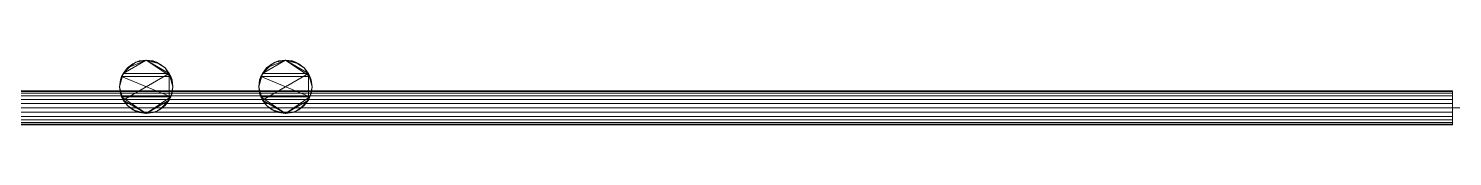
# Model space of a CAD drawing. Header units: inches. Extents: x -3325 to -59, y 5 to 733.
# Drawn here: x -2950.2 to -2830, y 324.6 to 330 of the extents above; entities that cross this region are included whole.
import ezdxf

# ---------------------------------------------------------------- set-up
doc = ezdxf.new("R2010")
doc.units = ezdxf.units.IN
doc.header["$MEASUREMENT"] = 0
doc.layers.add('P-PIPE', color=10, linetype='Continuous', lineweight=9)

msp = doc.modelspace()

# ---------------------------------------------------------------- linework, layer by layer
at = {"layer": 'P-PIPE', "color": 1}
for p, q in [((-2940.26, 327.78, 1094.06), (-2940.26, 327.78, 1094)), ((-2940.26, 327.78, 1094.06), (-2940.26, 327.78, 1094)), ((-2928.51, 327.78, 1094.06), (-2928.51, 327.78, 1094)), ((-2928.51, 327.78, 1094.06), (-2928.51, 327.78, 1094)), ((-3012.48, 326, 1076), (-2829.98, 326, 1076)), ((-3012.48, 326, 1076), (-2829.98, 326, 1076)), ((-2824, 326, 1076), (-2829.98, 326, 1076))]:
    msp.add_line(p, q, dxfattribs=at)

# ---------------------------------------------------------------- meshes
mesh = msp.add_polyface(dxfattribs=at)
corners = [(-2938.01, 327.78, 1094.06), (-2938.19, 328.64, 1094.06), (-2938.67, 329.37, 1094.06), (-2939.4, 329.86, 1094.06), (-2940.26, 330.03, 1094.06), (-2941.13, 329.86, 1094.06), (-2941.86, 329.37, 1094.06), (-2942.34, 328.64, 1094.06), (-2942.51, 327.78, 1094.06), (-2942.34, 326.92, 1094.06), (-2941.86, 326.19, 1094.06), (-2941.13, 325.7, 1094.06), (-2940.26, 325.53, 1094.06), (-2939.4, 325.7, 1094.06), (-2938.67, 326.19, 1094.06), (-2938.19, 326.92, 1094.06)]
mesh.append_faces([[corners[k] for k in face] for face in [(4, 1, 2, 3)]], dxfattribs={"vtx0": -1, "color": 1})
mesh.append_faces([[corners[k] for k in face] for face in [(1, 7, 15, 0), (9, 15, 7, 8)]], dxfattribs={"vtx0": -1, "vtx1": -1, "color": 1})
mesh.append_faces([[corners[k] for k in face] for face in [(7, 1, 4, 6), (15, 9, 12)]], dxfattribs={"vtx0": -1, "vtx1": -1, "vtx2": -1, "color": 1})
mesh.append_faces([[corners[k] for k in face] for face in [(10, 11, 12, 9), (4, 5, 6)]], dxfattribs={"vtx2": -1, "color": 1})
mesh.append_faces([[corners[k] for k in face] for face in [(12, 13, 14, 15)]], dxfattribs={"vtx3": -1, "color": 1})
mesh = msp.add_polyface(dxfattribs=at)
corners = [(-2938.01, 327.78, 1094), (-2938.09, 327.2, 1094), (-2938.32, 326.66, 1094), (-2938.67, 326.19, 1094), (-2939.14, 325.83, 1094), (-2939.68, 325.61, 1094), (-2940.26, 325.53, 1094), (-2940.85, 325.61, 1094), (-2941.39, 325.83, 1094), (-2941.86, 326.19, 1094), (-2942.21, 326.66, 1094), (-2942.44, 327.2, 1094), (-2942.51, 327.78, 1094), (-2942.44, 328.37, 1094), (-2942.21, 328.91, 1094), (-2941.86, 329.37, 1094), (-2941.39, 329.73, 1094), (-2940.85, 329.96, 1094), (-2940.26, 330.03, 1094), (-2939.68, 329.96, 1094), (-2939.14, 329.73, 1094), (-2938.67, 329.37, 1094), (-2938.32, 328.91, 1094), (-2938.09, 328.37, 1094)]
mesh.append_faces([[corners[k] for k in face] for face in [(4, 2, 3), (0, 22, 23), (16, 14, 15)]], dxfattribs={"vtx0": -1, "color": 1})
mesh.append_faces([[corners[k] for k in face] for face in [(10, 6, 8, 9)]], dxfattribs={"vtx0": -1, "vtx1": -1, "color": 1})
mesh.append_faces([[corners[k] for k in face] for face in [(22, 14, 18)]], dxfattribs={"vtx0": -1, "vtx1": -1, "vtx2": -1, "color": 1})
mesh.append_faces([[corners[k] for k in face] for face in [(10, 22, 2, 6), (14, 22, 10, 12)]], dxfattribs={"vtx0": -1, "vtx1": -1, "vtx2": -1, "vtx3": -1, "color": 1})
mesh.append_faces([[corners[k] for k in face] for face in [(19, 20, 18)]], dxfattribs={"vtx1": -1, "color": 1})
mesh.append_faces([[corners[k] for k in face] for face in [(10, 11, 12), (12, 13, 14), (6, 7, 8)]], dxfattribs={"vtx2": -1, "color": 1})
mesh.append_faces([[corners[k] for k in face] for face in [(0, 1, 2, 22), (4, 5, 6, 2), (20, 21, 22, 18), (16, 17, 18, 14)]], dxfattribs={"vtx2": -1, "vtx3": -1, "color": 1})
mesh = msp.add_polyface(dxfattribs=at)
corners = [(-2940.26, 330.03, 1094.06), (-2940.26, 330.03, 1094), (-2940.85, 329.96, 1094), (-2941.39, 329.73, 1094), (-2941.86, 329.37, 1094), (-2942.21, 328.91, 1094), (-2942.44, 328.37, 1094), (-2942.51, 327.78, 1094), (-2942.51, 327.78, 1094.06), (-2942.34, 328.64, 1094.06), (-2941.86, 329.37, 1094.06), (-2941.13, 329.86, 1094.06), (-2940.69, 329.95, 1094.06), (-2941.49, 329.62, 1094.06), (-2942.1, 329.01, 1094.06), (-2942.43, 328.21, 1094.06)]
mesh.append_faces([[corners[k] for k in face] for face in [(15, 7, 8)]], dxfattribs={"vtx0": -1, "color": 1})
mesh.append_faces([[corners[k] for k in face] for face in [(2, 12, 1), (13, 4, 10), (4, 13, 3), (10, 4, 14), (7, 15, 6)]], dxfattribs={"vtx0": -1, "vtx1": -1, "color": 1})
mesh.append_faces([[corners[k] for k in face] for face in [(2, 11, 12), (11, 2, 3), (5, 9, 14)]], dxfattribs={"vtx0": -1, "vtx2": -1, "color": 1})
mesh.append_faces([[corners[k] for k in face] for face in [(0, 1, 12)]], dxfattribs={"vtx1": -1, "color": 1})
mesh.append_faces([[corners[k] for k in face] for face in [(15, 9, 6), (13, 11, 3), (5, 6, 9), (4, 5, 14)]], dxfattribs={"vtx1": -1, "vtx2": -1, "color": 1})
mesh = msp.add_polyface(dxfattribs=at)
corners = [(-2938.01, 327.78, 1094.06), (-2938.01, 327.78, 1094), (-2938.09, 328.37, 1094), (-2938.32, 328.91, 1094), (-2938.67, 329.37, 1094), (-2939.14, 329.73, 1094), (-2939.68, 329.96, 1094), (-2940.26, 330.03, 1094), (-2940.26, 330.03, 1094.06), (-2939.4, 329.86, 1094.06), (-2938.67, 329.37, 1094.06), (-2938.19, 328.64, 1094.06), (-2938.1, 328.21, 1094.06), (-2938.43, 329.01, 1094.06), (-2939.04, 329.62, 1094.06), (-2939.83, 329.95, 1094.06)]
mesh.append_faces([[corners[k] for k in face] for face in [(15, 7, 8)]], dxfattribs={"vtx0": -1, "color": 1})
mesh.append_faces([[corners[k] for k in face] for face in [(4, 13, 3), (13, 4, 10), (10, 4, 14), (7, 15, 6)]], dxfattribs={"vtx0": -1, "vtx1": -1, "color": 1})
mesh.append_faces([[corners[k] for k in face] for face in [(2, 11, 12), (12, 1, 2), (5, 9, 14)]], dxfattribs={"vtx0": -1, "vtx2": -1, "color": 1})
mesh.append_faces([[corners[k] for k in face] for face in [(0, 1, 12)]], dxfattribs={"vtx1": -1, "color": 1})
mesh.append_faces([[corners[k] for k in face] for face in [(2, 3, 11), (15, 9, 6), (13, 11, 3), (5, 6, 9), (4, 5, 14)]], dxfattribs={"vtx1": -1, "vtx2": -1, "color": 1})
mesh = msp.add_polyface(dxfattribs=at)
corners = [(-2926.26, 327.78, 1094.06), (-2926.44, 328.64, 1094.06), (-2926.92, 329.37, 1094.06), (-2927.65, 329.86, 1094.06), (-2928.51, 330.03, 1094.06), (-2929.38, 329.86, 1094.06), (-2930.11, 329.37, 1094.06), (-2930.59, 328.64, 1094.06), (-2930.76, 327.78, 1094.06), (-2930.59, 326.92, 1094.06), (-2930.11, 326.19, 1094.06), (-2929.38, 325.7, 1094.06), (-2928.51, 325.53, 1094.06), (-2927.65, 325.7, 1094.06), (-2926.92, 326.19, 1094.06), (-2926.44, 326.92, 1094.06)]
mesh.append_faces([[corners[k] for k in face] for face in [(4, 1, 2, 3)]], dxfattribs={"vtx0": -1, "color": 1})
mesh.append_faces([[corners[k] for k in face] for face in [(1, 7, 15, 0), (9, 15, 7, 8)]], dxfattribs={"vtx0": -1, "vtx1": -1, "color": 1})
mesh.append_faces([[corners[k] for k in face] for face in [(7, 1, 4, 6), (15, 9, 12)]], dxfattribs={"vtx0": -1, "vtx1": -1, "vtx2": -1, "color": 1})
mesh.append_faces([[corners[k] for k in face] for face in [(10, 11, 12, 9), (4, 5, 6)]], dxfattribs={"vtx2": -1, "color": 1})
mesh.append_faces([[corners[k] for k in face] for face in [(12, 13, 14, 15)]], dxfattribs={"vtx3": -1, "color": 1})
mesh = msp.add_polyface(dxfattribs=at)
corners = [(-2926.26, 327.78, 1094), (-2926.34, 327.2, 1094), (-2926.57, 326.66, 1094), (-2926.92, 326.19, 1094), (-2927.39, 325.83, 1094), (-2927.93, 325.61, 1094), (-2928.51, 325.53, 1094), (-2929.1, 325.61, 1094), (-2929.64, 325.83, 1094), (-2930.11, 326.19, 1094), (-2930.46, 326.66, 1094), (-2930.69, 327.2, 1094), (-2930.76, 327.78, 1094), (-2930.69, 328.37, 1094), (-2930.46, 328.91, 1094), (-2930.11, 329.37, 1094), (-2929.64, 329.73, 1094), (-2929.1, 329.96, 1094), (-2928.51, 330.03, 1094), (-2927.93, 329.96, 1094), (-2927.39, 329.73, 1094), (-2926.92, 329.37, 1094), (-2926.57, 328.91, 1094), (-2926.34, 328.37, 1094)]
mesh.append_faces([[corners[k] for k in face] for face in [(4, 2, 3), (0, 22, 23), (16, 14, 15)]], dxfattribs={"vtx0": -1, "color": 1})
mesh.append_faces([[corners[k] for k in face] for face in [(10, 6, 8, 9)]], dxfattribs={"vtx0": -1, "vtx1": -1, "color": 1})
mesh.append_faces([[corners[k] for k in face] for face in [(22, 14, 18)]], dxfattribs={"vtx0": -1, "vtx1": -1, "vtx2": -1, "color": 1})
mesh.append_faces([[corners[k] for k in face] for face in [(10, 22, 2, 6), (14, 22, 10, 12)]], dxfattribs={"vtx0": -1, "vtx1": -1, "vtx2": -1, "vtx3": -1, "color": 1})
mesh.append_faces([[corners[k] for k in face] for face in [(19, 20, 18)]], dxfattribs={"vtx1": -1, "color": 1})
mesh.append_faces([[corners[k] for k in face] for face in [(10, 11, 12), (12, 13, 14), (6, 7, 8)]], dxfattribs={"vtx2": -1, "color": 1})
mesh.append_faces([[corners[k] for k in face] for face in [(0, 1, 2, 22), (4, 5, 6, 2), (20, 21, 22, 18), (16, 17, 18, 14)]], dxfattribs={"vtx2": -1, "vtx3": -1, "color": 1})
mesh = msp.add_polyface(dxfattribs=at)
corners = [(-2928.51, 330.03, 1094.06), (-2928.51, 330.03, 1094), (-2929.1, 329.96, 1094), (-2929.64, 329.73, 1094), (-2930.11, 329.37, 1094), (-2930.46, 328.91, 1094), (-2930.69, 328.37, 1094), (-2930.76, 327.78, 1094), (-2930.76, 327.78, 1094.06), (-2930.59, 328.64, 1094.06), (-2930.11, 329.37, 1094.06), (-2929.38, 329.86, 1094.06), (-2928.94, 329.95, 1094.06), (-2929.74, 329.62, 1094.06), (-2930.35, 329.01, 1094.06), (-2930.68, 328.21, 1094.06)]
mesh.append_faces([[corners[k] for k in face] for face in [(15, 7, 8)]], dxfattribs={"vtx0": -1, "color": 1})
mesh.append_faces([[corners[k] for k in face] for face in [(13, 4, 10), (4, 13, 3), (10, 4, 14), (7, 15, 6)]], dxfattribs={"vtx0": -1, "vtx1": -1, "color": 1})
mesh.append_faces([[corners[k] for k in face] for face in [(2, 11, 12), (12, 1, 2), (5, 9, 14)]], dxfattribs={"vtx0": -1, "vtx2": -1, "color": 1})
mesh.append_faces([[corners[k] for k in face] for face in [(0, 1, 12)]], dxfattribs={"vtx1": -1, "color": 1})
mesh.append_faces([[corners[k] for k in face] for face in [(2, 3, 11), (15, 9, 6), (13, 11, 3), (5, 6, 9), (4, 5, 14)]], dxfattribs={"vtx1": -1, "vtx2": -1, "color": 1})
mesh = msp.add_polyface(dxfattribs=at)
corners = [(-2926.26, 327.78, 1094.06), (-2926.26, 327.78, 1094), (-2926.34, 328.37, 1094), (-2926.57, 328.91, 1094), (-2926.92, 329.37, 1094), (-2927.39, 329.73, 1094), (-2927.93, 329.96, 1094), (-2928.51, 330.03, 1094), (-2928.51, 330.03, 1094.06), (-2927.65, 329.86, 1094.06), (-2926.92, 329.37, 1094.06), (-2926.44, 328.64, 1094.06), (-2926.35, 328.21, 1094.06), (-2926.68, 329.01, 1094.06), (-2927.29, 329.62, 1094.06), (-2928.08, 329.95, 1094.06)]
mesh.append_faces([[corners[k] for k in face] for face in [(15, 7, 8)]], dxfattribs={"vtx0": -1, "color": 1})
mesh.append_faces([[corners[k] for k in face] for face in [(4, 13, 3), (13, 4, 10), (10, 4, 14), (7, 15, 6)]], dxfattribs={"vtx0": -1, "vtx1": -1, "color": 1})
mesh.append_faces([[corners[k] for k in face] for face in [(2, 11, 12), (12, 1, 2), (5, 9, 14)]], dxfattribs={"vtx0": -1, "vtx2": -1, "color": 1})
mesh.append_faces([[corners[k] for k in face] for face in [(0, 1, 12)]], dxfattribs={"vtx1": -1, "color": 1})
mesh.append_faces([[corners[k] for k in face] for face in [(2, 3, 11), (15, 9, 6), (13, 11, 3), (5, 6, 9), (4, 5, 14)]], dxfattribs={"vtx1": -1, "vtx2": -1, "color": 1})
mesh = msp.add_polyface(dxfattribs=at)
corners = [(-3012.48, 327.44, 1076), (-3012.48, 327.39, 1076.37), (-3012.48, 327.24, 1076.72), (-3012.48, 327.02, 1077.02), (-3012.48, 326.72, 1077.24), (-3012.48, 326.37, 1077.39), (-3012.48, 326, 1077.44), (-2829.98, 326, 1077.44), (-2829.98, 326.37, 1077.39), (-2829.98, 326.72, 1077.24), (-2829.98, 327.02, 1077.02), (-2829.98, 327.24, 1076.72), (-2829.98, 327.39, 1076.37), (-2829.98, 327.44, 1076)]
mesh.append_faces([[corners[k] for k in face] for face in [(7, 8, 5, 6)]], dxfattribs={"vtx1": -1, "color": 1})
mesh.append_faces([[corners[k] for k in face] for face in [(8, 9, 4, 5), (3, 4, 9, 10), (11, 12, 1, 2), (2, 3, 10, 11)]], dxfattribs={"vtx1": -1, "vtx3": -1, "color": 1})
mesh.append_faces([[corners[k] for k in face] for face in [(12, 13, 0, 1)]], dxfattribs={"vtx3": -1, "color": 1})
mesh = msp.add_polyface(dxfattribs=at)
corners = [(-3012.48, 326, 1074.56), (-3012.48, 326.37, 1074.61), (-3012.48, 326.72, 1074.76), (-3012.48, 327.02, 1074.98), (-3012.48, 327.24, 1075.28), (-3012.48, 327.39, 1075.63), (-3012.48, 327.44, 1076), (-2829.98, 327.44, 1076), (-2829.98, 327.39, 1075.63), (-2829.98, 327.24, 1075.28), (-2829.98, 327.02, 1074.98), (-2829.98, 326.72, 1074.76), (-2829.98, 326.37, 1074.61), (-2829.98, 326, 1074.56)]
mesh.append_faces([[corners[k] for k in face] for face in [(7, 8, 5, 6)]], dxfattribs={"vtx1": -1, "color": 1})
mesh.append_faces([[corners[k] for k in face] for face in [(8, 9, 4, 5), (3, 4, 9, 10), (11, 12, 1, 2), (2, 3, 10, 11)]], dxfattribs={"vtx1": -1, "vtx3": -1, "color": 1})
mesh.append_faces([[corners[k] for k in face] for face in [(12, 13, 0, 1)]], dxfattribs={"vtx3": -1, "color": 1})
mesh = msp.add_polyface(dxfattribs=at)
corners = [(-2942.51, 327.78, 1094.06), (-2942.51, 327.78, 1094), (-2942.44, 327.2, 1094), (-2942.21, 326.66, 1094), (-2941.86, 326.19, 1094), (-2941.39, 325.83, 1094), (-2940.85, 325.61, 1094), (-2940.26, 325.53, 1094), (-2940.26, 325.53, 1094.06), (-2941.13, 325.7, 1094.06), (-2941.86, 326.19, 1094.06), (-2942.34, 326.92, 1094.06), (-2942.43, 327.35, 1094.06), (-2942.1, 326.56, 1094.06), (-2941.49, 325.95, 1094.06), (-2940.69, 325.62, 1094.06)]
mesh.append_faces([[corners[k] for k in face] for face in [(15, 7, 8)]], dxfattribs={"vtx0": -1, "color": 1})
mesh.append_faces([[corners[k] for k in face] for face in [(13, 4, 10), (4, 13, 3), (10, 4, 14), (7, 15, 6)]], dxfattribs={"vtx0": -1, "vtx1": -1, "color": 1})
mesh.append_faces([[corners[k] for k in face] for face in [(2, 11, 12), (12, 1, 2), (5, 9, 14)]], dxfattribs={"vtx0": -1, "vtx2": -1, "color": 1})
mesh.append_faces([[corners[k] for k in face] for face in [(0, 1, 12)]], dxfattribs={"vtx1": -1, "color": 1})
mesh.append_faces([[corners[k] for k in face] for face in [(2, 3, 11), (13, 11, 3), (15, 9, 6), (5, 6, 9), (4, 5, 14)]], dxfattribs={"vtx1": -1, "vtx2": -1, "color": 1})
mesh = msp.add_polyface(dxfattribs=at)
corners = [(-2940.26, 325.53, 1094.06), (-2940.26, 325.53, 1094), (-2939.68, 325.61, 1094), (-2939.14, 325.83, 1094), (-2938.67, 326.19, 1094), (-2938.32, 326.66, 1094), (-2938.09, 327.2, 1094), (-2938.01, 327.78, 1094), (-2938.01, 327.78, 1094.06), (-2938.19, 326.92, 1094.06), (-2938.67, 326.19, 1094.06), (-2939.4, 325.7, 1094.06), (-2939.83, 325.62, 1094.06), (-2939.04, 325.95, 1094.06), (-2938.43, 326.56, 1094.06), (-2938.1, 327.35, 1094.06)]
mesh.append_faces([[corners[k] for k in face] for face in [(15, 7, 8)]], dxfattribs={"vtx0": -1, "color": 1})
mesh.append_faces([[corners[k] for k in face] for face in [(2, 12, 1), (13, 4, 10), (4, 13, 3), (10, 4, 14), (7, 15, 6)]], dxfattribs={"vtx0": -1, "vtx1": -1, "color": 1})
mesh.append_faces([[corners[k] for k in face] for face in [(11, 2, 3), (5, 9, 14), (2, 11, 12)]], dxfattribs={"vtx0": -1, "vtx2": -1, "color": 1})
mesh.append_faces([[corners[k] for k in face] for face in [(0, 1, 12)]], dxfattribs={"vtx1": -1, "color": 1})
mesh.append_faces([[corners[k] for k in face] for face in [(13, 11, 3), (15, 9, 6), (5, 6, 9), (4, 5, 14)]], dxfattribs={"vtx1": -1, "vtx2": -1, "color": 1})
mesh = msp.add_polyface(dxfattribs=at)
corners = [(-2930.76, 327.78, 1094.06), (-2930.76, 327.78, 1094), (-2930.69, 327.2, 1094), (-2930.46, 326.66, 1094), (-2930.11, 326.19, 1094), (-2929.64, 325.83, 1094), (-2929.1, 325.61, 1094), (-2928.51, 325.53, 1094), (-2928.51, 325.53, 1094.06), (-2929.38, 325.7, 1094.06), (-2930.11, 326.19, 1094.06), (-2930.59, 326.92, 1094.06), (-2930.68, 327.35, 1094.06), (-2930.35, 326.56, 1094.06), (-2929.74, 325.95, 1094.06), (-2928.94, 325.62, 1094.06)]
mesh.append_faces([[corners[k] for k in face] for face in [(15, 7, 8)]], dxfattribs={"vtx0": -1, "color": 1})
mesh.append_faces([[corners[k] for k in face] for face in [(4, 13, 3), (13, 4, 10), (10, 4, 14), (7, 15, 6)]], dxfattribs={"vtx0": -1, "vtx1": -1, "color": 1})
mesh.append_faces([[corners[k] for k in face] for face in [(12, 1, 2), (5, 9, 14), (2, 11, 12)]], dxfattribs={"vtx0": -1, "vtx2": -1, "color": 1})
mesh.append_faces([[corners[k] for k in face] for face in [(0, 1, 12)]], dxfattribs={"vtx1": -1, "color": 1})
mesh.append_faces([[corners[k] for k in face] for face in [(13, 11, 3), (2, 3, 11), (15, 9, 6), (5, 6, 9), (4, 5, 14)]], dxfattribs={"vtx1": -1, "vtx2": -1, "color": 1})
mesh = msp.add_polyface(dxfattribs=at)
corners = [(-2928.51, 325.53, 1094.06), (-2928.51, 325.53, 1094), (-2927.93, 325.61, 1094), (-2927.39, 325.83, 1094), (-2926.92, 326.19, 1094), (-2926.57, 326.66, 1094), (-2926.34, 327.2, 1094), (-2926.26, 327.78, 1094), (-2926.26, 327.78, 1094.06), (-2926.44, 326.92, 1094.06), (-2926.92, 326.19, 1094.06), (-2927.65, 325.7, 1094.06), (-2928.08, 325.62, 1094.06), (-2927.29, 325.95, 1094.06), (-2926.68, 326.56, 1094.06), (-2926.35, 327.35, 1094.06)]
mesh.append_faces([[corners[k] for k in face] for face in [(15, 7, 8)]], dxfattribs={"vtx0": -1, "color": 1})
mesh.append_faces([[corners[k] for k in face] for face in [(2, 12, 1), (13, 4, 10), (4, 13, 3), (10, 4, 14), (7, 15, 6)]], dxfattribs={"vtx0": -1, "vtx1": -1, "color": 1})
mesh.append_faces([[corners[k] for k in face] for face in [(11, 2, 3), (5, 9, 14), (2, 11, 12)]], dxfattribs={"vtx0": -1, "vtx2": -1, "color": 1})
mesh.append_faces([[corners[k] for k in face] for face in [(0, 1, 12)]], dxfattribs={"vtx1": -1, "color": 1})
mesh.append_faces([[corners[k] for k in face] for face in [(13, 11, 3), (15, 9, 6), (5, 6, 9), (4, 5, 14)]], dxfattribs={"vtx1": -1, "vtx2": -1, "color": 1})
mesh = msp.add_polyface(dxfattribs=at)
corners = [(-2829.98, 324.56, 1076), (-2829.98, 324.61, 1075.63), (-2829.98, 324.76, 1075.28), (-2829.98, 324.98, 1074.98), (-2829.98, 325.28, 1074.76), (-2829.98, 325.63, 1074.61), (-2829.98, 326, 1074.56), (-2829.98, 326.37, 1074.61), (-2829.98, 326.72, 1074.76), (-2829.98, 327.02, 1074.98), (-2829.98, 327.24, 1075.28), (-2829.98, 327.39, 1075.63), (-2829.98, 327.44, 1076), (-2829.98, 327.39, 1076.37), (-2829.98, 327.24, 1076.72), (-2829.98, 327.02, 1077.02), (-2829.98, 326.72, 1077.24), (-2829.98, 326.37, 1077.39), (-2829.98, 326, 1077.44), (-2829.98, 325.63, 1077.39), (-2829.98, 325.28, 1077.24), (-2829.98, 324.98, 1077.02), (-2829.98, 324.76, 1076.72), (-2829.98, 324.61, 1076.37)]
mesh.append_faces([[corners[k] for k in face] for face in [(1, 23, 0), (10, 8, 9)]], dxfattribs={"vtx0": -1, "color": 1})
mesh.append_faces([[corners[k] for k in face] for face in [(11, 14, 8, 10)]], dxfattribs={"vtx0": -1, "vtx1": -1, "vtx2": -1, "color": 1})
mesh.append_faces([[corners[k] for k in face] for face in [(19, 4, 5, 7)]], dxfattribs={"vtx0": -1, "vtx2": -1, "vtx3": -1, "color": 1})
mesh.append_faces([[corners[k] for k in face] for face in [(19, 20, 4)]], dxfattribs={"vtx1": -1, "vtx2": -1, "color": 1})
mesh.append_faces([[corners[k] for k in face] for face in [(1, 2, 22, 23), (7, 8, 16, 17)]], dxfattribs={"vtx1": -1, "vtx3": -1, "color": 1})
mesh.append_faces([[corners[k] for k in face] for face in [(5, 6, 7)]], dxfattribs={"vtx2": -1, "color": 1})
mesh.append_faces([[corners[k] for k in face] for face in [(2, 3, 4, 22), (20, 21, 22, 4), (17, 18, 19, 7), (14, 15, 16, 8)]], dxfattribs={"vtx2": -1, "vtx3": -1, "color": 1})
mesh.append_faces([[corners[k] for k in face] for face in [(11, 12, 13, 14)]], dxfattribs={"vtx3": -1, "color": 1})
mesh = msp.add_polyface(dxfattribs=at)
corners = [(-3012.48, 326, 1077.44), (-3012.48, 325.63, 1077.39), (-3012.48, 325.28, 1077.24), (-3012.48, 324.98, 1077.02), (-3012.48, 324.76, 1076.72), (-3012.48, 324.61, 1076.37), (-3012.48, 324.56, 1076), (-2829.98, 324.56, 1076), (-2829.98, 324.61, 1076.37), (-2829.98, 324.76, 1076.72), (-2829.98, 324.98, 1077.02), (-2829.98, 325.28, 1077.24), (-2829.98, 325.63, 1077.39), (-2829.98, 326, 1077.44)]
mesh.append_faces([[corners[k] for k in face] for face in [(8, 9, 4, 5), (3, 4, 9, 10), (11, 12, 1, 2), (2, 3, 10, 11)]], dxfattribs={"vtx1": -1, "vtx3": -1, "color": 1})
mesh.append_faces([[corners[k] for k in face] for face in [(6, 7, 8, 5)]], dxfattribs={"vtx2": -1, "color": 1})
mesh.append_faces([[corners[k] for k in face] for face in [(12, 13, 0, 1)]], dxfattribs={"vtx3": -1, "color": 1})
mesh = msp.add_polyface(dxfattribs=at)
corners = [(-3012.48, 324.56, 1076), (-3012.48, 324.61, 1075.63), (-3012.48, 324.76, 1075.28), (-3012.48, 324.98, 1074.98), (-3012.48, 325.28, 1074.76), (-3012.48, 325.63, 1074.61), (-3012.48, 326, 1074.56), (-2829.98, 326, 1074.56), (-2829.98, 325.63, 1074.61), (-2829.98, 325.28, 1074.76), (-2829.98, 324.98, 1074.98), (-2829.98, 324.76, 1075.28), (-2829.98, 324.61, 1075.63), (-2829.98, 324.56, 1076)]
mesh.append_faces([[corners[k] for k in face] for face in [(7, 8, 5, 6)]], dxfattribs={"vtx1": -1, "color": 1})
mesh.append_faces([[corners[k] for k in face] for face in [(8, 9, 4, 5), (3, 4, 9, 10), (11, 12, 1, 2), (2, 3, 10, 11)]], dxfattribs={"vtx1": -1, "vtx3": -1, "color": 1})
mesh.append_faces([[corners[k] for k in face] for face in [(12, 13, 0, 1)]], dxfattribs={"vtx3": -1, "color": 1})

doc.saveas('drawing.dxf')
